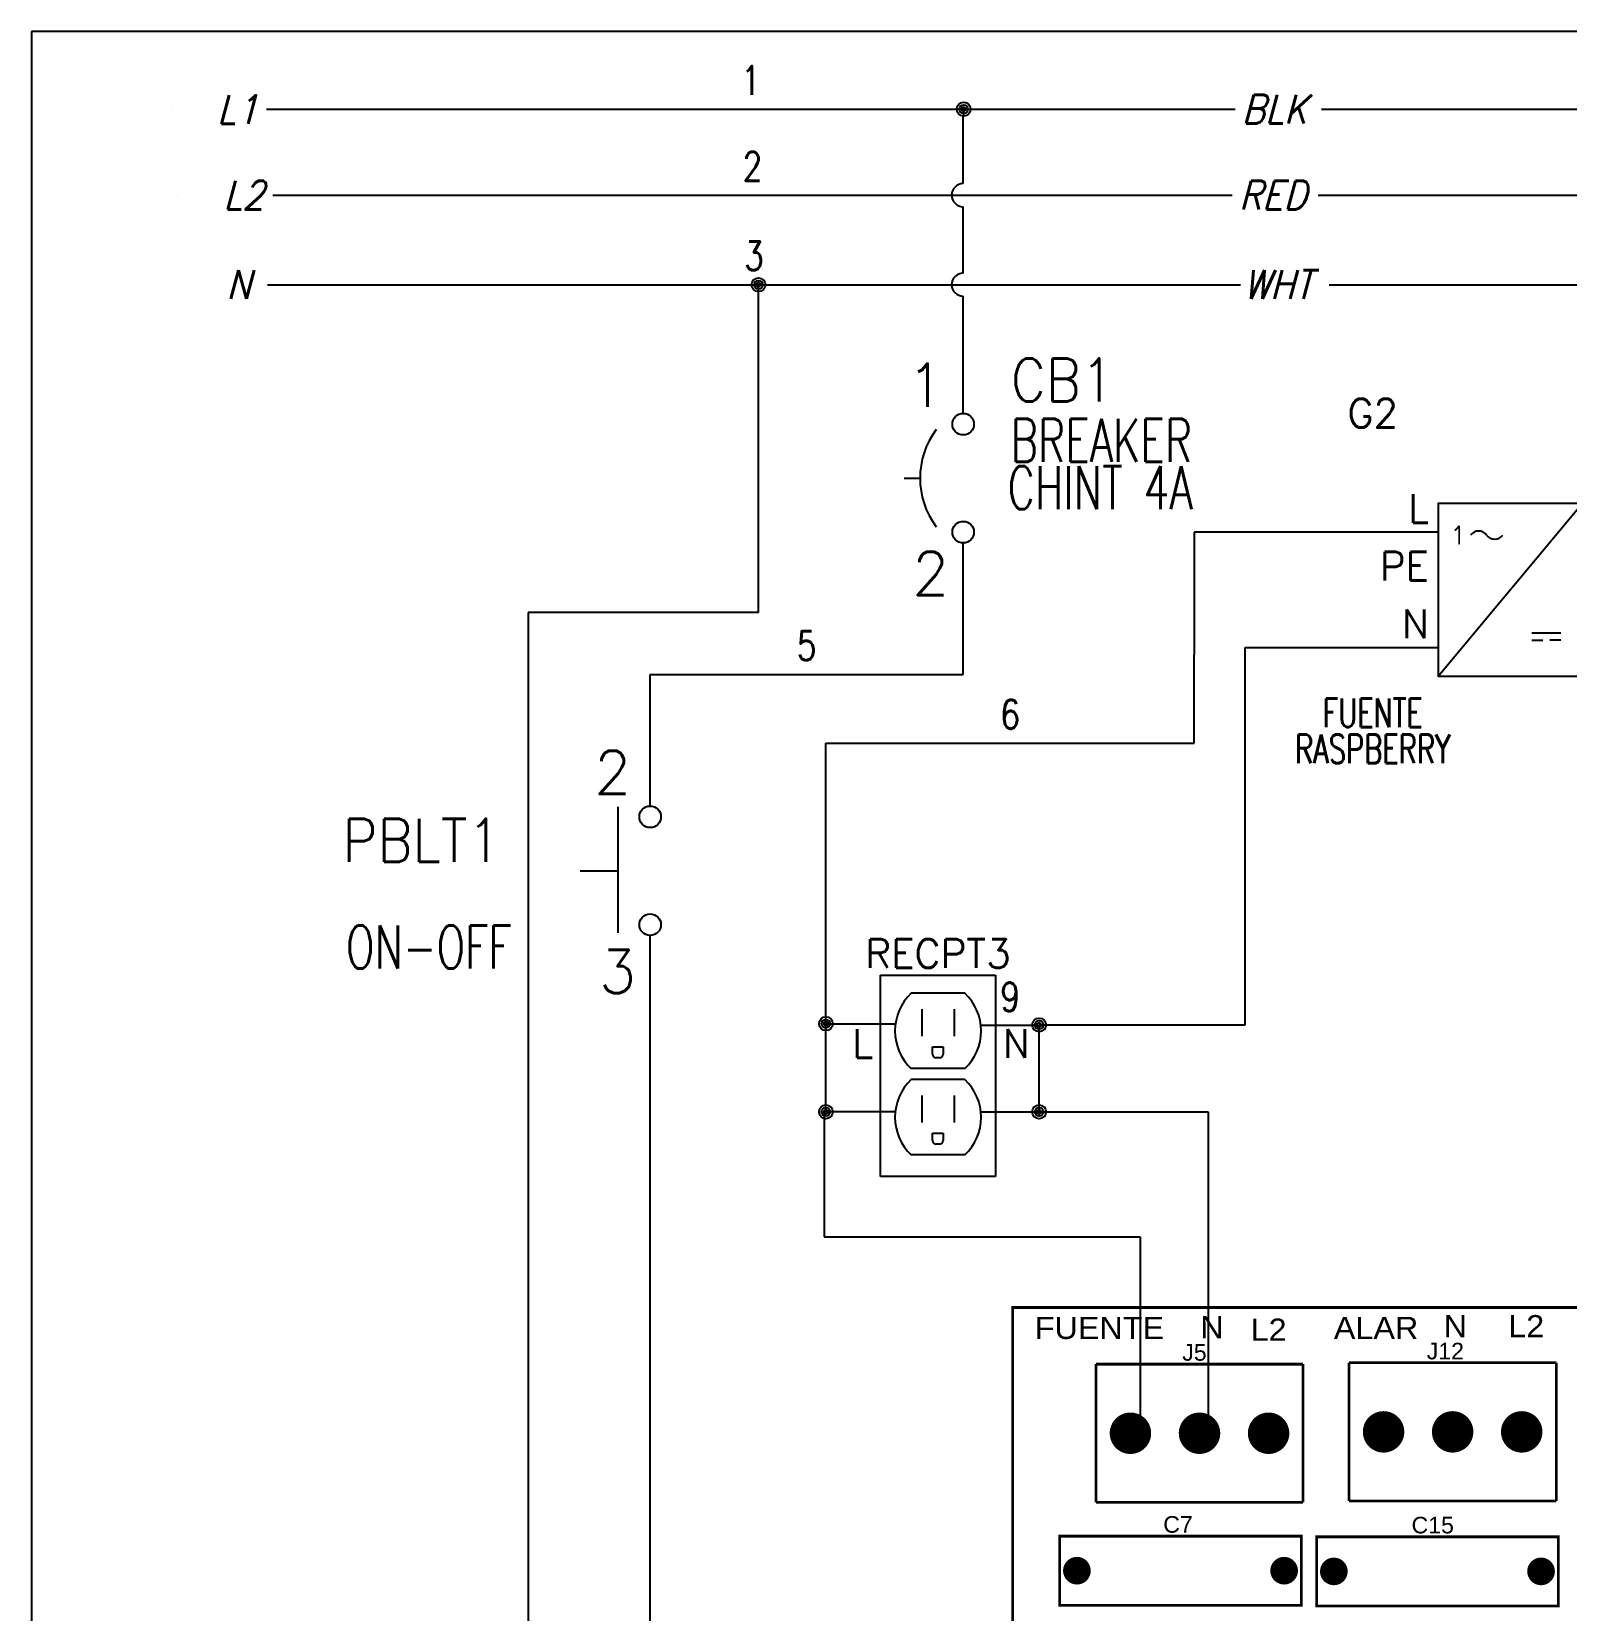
# Model space of a CAD drawing. Header units: inches. Extents: x 15 to 148, y 10 to 111.
# Drawn here: x 126.91 to 133.58, y 103.9 to 110.76 of the extents above; entities that cross this region are included whole.
import ezdxf
from ezdxf.enums import TextEntityAlignment as Align

# ---------------------------------------------------------------- set-up
doc = ezdxf.new("R2010")
doc.units = ezdxf.units.IN
doc.header["$MEASUREMENT"] = 0
doc.linetypes.add('HIDDEN2', pattern=[0.1875, 0.125, -0.0625])
for name, color, linetype in [('12632256', 7, 'Continuous'), ('BLK_12AWG', 7, 'Continuous'), ('DESC', 1, 'Continuous'), ('MISC', 250, 'Continuous'), ('SYMS', 7, 'Continuous'), ('TAGS', 250, 'Continuous'), ('TERMS', 250, 'Continuous')]:
    doc.layers.add(name, color=color, linetype=linetype)
doc.layers.add('WIRENO', color=5, linetype='Continuous', true_color=0x0000ff)
doc.styles.add('WD', font='romans.shx')
doc.styles.add('WD_IEC', font='isocp2.shx', dxfattribs={"width": 0.9, "height": 4})

# ---------------------------------------------------------------- blocks, each defined once
blk = doc.blocks.new('HT0_LGENERIC')
at = {"style": 'WD', "oblique": 15, "width": 0.9}
blk.add_attdef('COLOR', text='', height=0.125, dxfattribs=at).set_placement((0, 0), align=Align.MIDDLE_CENTER)
at = {"color": 7, "style": 'WD'}
for tag, p in [('X4_TINY_DOT_DONT_REMOVE', (-0.125, 0)), ('X1_TINY_DOT_DONT_REMOVE', (0.125, 0))]:
    blk.add_attdef(tag, p, '', height=0.0001, dxfattribs=at)
at = {"style": 'WD', "flags": 1}
for tag, p in [('X4TERM01', (-0.125, 0)), ('X1TERM01', (0.125, 0))]:
    blk.add_attdef(tag, p, '', height=0.01, dxfattribs=at)
blk = doc.blocks.new('VCB1')
at = {"linetype": 'HIDDEN2'}
blk.add_line((-0.1712, 0), (-0.125, 0), dxfattribs=at)
for centre in [(0, 0.1562), (0, -0.1562)]:
    blk.add_circle(centre, 0.0312)
blk.add_arc((0.1094, 0), 0.2344, 143.1301, 216.8699)
at = {"style": 'WD'}
for tag, p, width in [('INST', (0.2188, 0.3883), 0.7), ('LOC', (0.2188, 0.2188), 0.7), ('TAG1', (0.1269, 0.0644), 0.9), ('XREF', (0.1287, -0.09), 0.7), ('DESC1', (0.1287, -0.242), 0.7), ('DESC2', (0.1287, -0.3893), 0.7)]:
    blk.add_attdef(tag, p, '', height=0.125, dxfattribs=dict(at, width=width))
at = {"linetype": 'Continuous', "style": 'WD'}
for tag, height, flags, p in [('TERM01', 0.125, 8, (-0.055, 0.2066)), ('MFG', 0.01, 9, (-0.1421, -0.0881)), ('CAT', 0.01, 9, (-0.1421, -0.0731))]:
    blk.add_attdef(tag, text='', height=height, dxfattribs=dict(at, flags=flags)).set_placement(p, align=Align.RIGHT)
at = {"style": 'WD', "width": 0.7}
blk.add_attdef('RATING1', text='', height=0.125, dxfattribs=at).set_placement((-0.1875, 0.0625), align=Align.RIGHT)
at = {"color": 7, "style": 'WD', "flags": 1}
for tag, p in [('X2TERM01', (0, 0.1875)), ('X8TERM02', (0, -0.1875))]:
    blk.add_attdef(tag, p, '', height=0.0125, dxfattribs=at)
at = {"color": 7, "style": 'WD'}
for tag, p in [('X4LINK', (-0.25, 0)), ('X1LINK', (0, 0))]:
    blk.add_attdef(tag, p, '', height=0.01, dxfattribs=at)
at = {"style": 'WD', "flags": 9}
for tag, p in [('FAMILY', (-0.1421, -0.0365)), ('CONTACT', (-0.1288, -0.1291))]:
    blk.add_attdef(tag, text='', height=0.01, dxfattribs=at).set_placement(p, align=Align.RIGHT)
at = {"linetype": 'Continuous', "style": 'WD', "flags": 9}
blk.add_attdef('ASSYCODE', text='', height=0.01, dxfattribs=at).set_placement((-0.1533, -0.1061), align=Align.CENTER)
at = {"linetype": 'Continuous', "style": 'WD', "flags": 8}
blk.add_attdef('TERM02', text='', height=0.125, dxfattribs=at).set_placement((-0.0407, -0.2134), align=Align.TOP_RIGHT)
blk = doc.blocks.new('WD_WNH')
at = {"linetype": 'Continuous', "style": 'WD', "width": 0.8}
blk.add_attdef('WIRENO', text='', height=0.125, dxfattribs=at).set_placement((0, 0.0625), align=Align.CENTER)
at = {"style": 'WD', "flags": 1}
for tag, p in [('W01USER', (0, 0.0781)), ('W02USER', (0, 0.0703)), ('W03USER', (0, 0.0625)), ('W04USER', (0, 0.0547)), ('W05USER', (0, 0.0469)), ('W06USER', (0, 0.0391)), ('W07USER', (0, 0.0312)), ('W08USER', (0, 0.0234)), ('W09USER', (0, 0.0156)), ('W10USER', (0, 0.0078))]:
    blk.add_attdef(tag, text='', height=0.005, dxfattribs=at).set_placement(p, align=Align.CENTER)
blk = doc.blocks.new('VPB11L')
for p, q in [((-0.0938, 0.1849), (-0.0938, -0.1801)), ((-0.2022, 0), (-0.0938, 0))]:
    blk.add_line(p, q)
for centre in [(0, 0.1562), (0, -0.1562)]:
    blk.add_circle(centre, 0.0312)
at = {"style": 'WD'}
for tag, p, width in [('INST', (0.1269, 0.3902), 0.7), ('LOC', (0.1269, 0.2206), 0.7), ('TAG1', (0.1269, 0.0644), 0.9), ('XREF', (0.1287, -0.09), 0.7), ('DESC1', (0.1287, -0.242), 0.7), ('DESC2', (0.1287, -0.3982), 0.7)]:
    blk.add_attdef(tag, p, '', height=0.125, dxfattribs=dict(at, width=width))
at = {"linetype": 'Continuous', "style": 'WD'}
for tag, height, flags, p in [('TERM01', 0.125, 8, (-0.055, 0.2223)), ('MFG', 0.01, 9, (-0.1421, -0.0881)), ('CAT', 0.01, 9, (-0.1421, -0.0731))]:
    blk.add_attdef(tag, text='', height=height, dxfattribs=dict(at, flags=flags)).set_placement(p, align=Align.RIGHT)
at = {"color": 7, "style": 'WD', "flags": 1}
for tag, p in [('X2TERM01', (0, 0.1875)), ('X8TERM02', (0, -0.1875))]:
    blk.add_attdef(tag, p, '', height=0.0125, dxfattribs=at)
at = {"color": 7, "style": 'WD'}
for tag, p in [('X4LINK', (-0.2656, 0)), ('X1LINK', (0, 0))]:
    blk.add_attdef(tag, p, '', height=0.01, dxfattribs=at)
at = {"style": 'WD'}
for tag, flags, p in [('CONTACT', 1, (-0.1421, -0.0531)), ('FAMILY', 9, (-0.1421, -0.0365))]:
    blk.add_attdef(tag, text='', height=0.01, dxfattribs=dict(at, flags=flags)).set_placement(p, align=Align.RIGHT)
at = {"linetype": 'Continuous', "style": 'WD', "flags": 9}
blk.add_attdef('ASSYCODE', text='', height=0.01, dxfattribs=at).set_placement((-0.1563, -0.1113), align=Align.CENTER)
at = {"linetype": 'Continuous', "style": 'WD', "flags": 8}
blk.add_attdef('TERM02', text='', height=0.125, dxfattribs=at).set_placement((-0.0407, -0.2291), align=Align.TOP_RIGHT)
blk = doc.blocks.new('WDDOT')
for radius in [0.03, 0.0187, 0.00929]:
    blk.add_circle((0, 0), radius)
blk = doc.blocks.new('EPAD')
at = {"const_width": 0.5}
blk.add_lwpolyline([(-0.25, 0, 1), (0.25, 0, 1)], format="xyb", close=True, dxfattribs=at)
blk = doc.blocks.new('Tarjee')
at = {"const_width": 0.008}
for points in [[(132.1023, 99.1563), (137.4953, 99.1563), (137.4953, 103.5293), (132.1023, 103.5293), (132.1023, 99.1563)], [(132.3433, 103.3653), (132.3433, 102.9653)], [(132.9433, 103.3653), (132.3433, 103.3653)], [(132.9433, 103.3653), (132.9433, 102.9653)], [(133.0763, 103.3693), (133.0763, 102.9693)], [(133.6763, 103.3693), (133.0763, 103.3693)], [(133.6763, 103.3693), (133.6763, 102.9693)], [(132.3433, 102.9653), (132.9433, 102.9653)], [(133.0763, 102.9693), (133.6763, 102.9693)], [(132.2383, 102.6673), (132.9383, 102.6673), (132.9383, 102.8673), (132.2383, 102.8673), (132.2383, 102.6673)], [(132.9823, 102.6653), (133.6823, 102.6653), (133.6823, 102.8653), (132.9823, 102.8653), (132.9823, 102.6653)]]:
    blk.add_lwpolyline(points, dxfattribs=at)
for centre, radius in [((132.4433, 103.1653), 0.03), ((132.6433, 103.1653), 0.03), ((132.8433, 103.1653), 0.03), ((133.1763, 103.1693), 0.03), ((133.3763, 103.1693), 0.03), ((133.5763, 103.1693), 0.03), ((132.2883, 102.7673), 0.025), ((132.8883, 102.7673), 0.025), ((133.0323, 102.7653), 0.025), ((133.6323, 102.7653), 0.025)]:
    blk.add_circle(centre, radius)
for p, xscale, yscale in [((132.4433, 103.1653), 0.12, 0.12), ((132.6433, 103.1653), 0.12, 0.12), ((132.8433, 103.1653), 0.12, 0.12), ((133.1763, 103.1693), 0.12, 0.12), ((133.3763, 103.1693), 0.12, 0.12), ((133.5763, 103.1693), 0.12, 0.12), ((132.2883, 102.7673), 0.08, 0.08), ((132.8883, 102.7673), 0.08, 0.08), ((133.0323, 102.7653), 0.08, 0.08), ((133.6323, 102.7653), 0.08, 0.08)]:
    blk.add_blockref('EPAD', p, dxfattribs=dict(xscale=xscale, yscale=yscale))
at = {"layer": '12632256'}
for s, height, width, p in [('FUENTE', 0.064, 1.09375, (132.1663, 103.4383)), ('N', 0.064, 1.09375, (132.6453, 103.4403)), ('L2', 0.064, 1.09375, (132.7913, 103.4333)), ('ALAR', 0.064, 1.09375, (133.0323, 103.4383)), ('N', 0.064, 1.09375, (133.3503, 103.4433)), ('L2', 0.064, 1.09375, (133.5373, 103.4433)), ('J5', 0.048, 1.041667, (132.5933, 103.3753)), ('J12', 0.048, 1.041667, (133.3013, 103.3793)), ('C7', 0.048, 1.041667, (132.5383, 102.8773)), ('C15', 0.048, 1.041667, (133.2573, 102.8753))]:
    blk.add_text(s, height=height, dxfattribs=dict(at, width=width)).set_placement(p)
blk = doc.blocks.new('HCN1RDUP')
for p, q in [((-0.25, 0.2188), (0.25, 0.2188)), ((-0.25, -0.6562), (-0.25, 0.2188)), ((0.25, 0.2188), (0.25, -0.6562)), ((0.117, 0.1404), (-0.117, 0.1404)), ((-0.0711, 0.071), (-0.0711, -0.0461)), ((0.0695, 0.071), (0.0695, -0.0461)), ((-0.0242, -0.093), (0.0226, -0.093)), ((-0.0242, -0.1249), (-0.0242, -0.093)), ((0.0226, -0.093), (0.0226, -0.1249)), ((0.117, -0.1872), (-0.117, -0.1872)), ((0.0076, -0.1399), (-0.0092, -0.1399)), ((0.117, -0.2346), (-0.117, -0.2346)), ((-0.0711, -0.304), (-0.0711, -0.4211)), ((0.0695, -0.304), (0.0695, -0.4211)), ((-0.0242, -0.468), (0.0226, -0.468)), ((-0.0242, -0.4999), (-0.0242, -0.468)), ((0.0226, -0.468), (0.0226, -0.4999)), ((0.0076, -0.5149), (-0.0092, -0.5149)), ((0.117, -0.5622), (-0.117, -0.5622)), ((0.25, -0.6562), (-0.25, -0.6562))]:
    blk.add_line(p, q)
for centre, radius, start, end in [((0.039, -0.0234), 0.2262, 133.60282, 226.39718), ((-0.039, -0.0234), 0.2262, 313.60282, 46.39718), ((-0.0092, -0.1249), 0.015, 180, 270), ((0.0076, -0.1249), 0.015, 270, 0), ((0.039, -0.3984), 0.2262, 133.60282, 226.39718), ((-0.039, -0.3984), 0.2262, 313.60282, 46.39718), ((-0.0092, -0.4999), 0.015, 180, 270), ((0.0076, -0.4999), 0.015, 270, 0)]:
    blk.add_arc(centre, radius, start, end)
at = {"style": 'WD'}
for tag, width, p in [('INST', 0.7, (0, 1.0446)), ('LOC', 0.7, (0, 0.875)), ('DESC1', 0.7, (0, 0.7187)), ('DESC2', 0.7, (0, 0.5625)), ('RATING1', 0.9, (0, 0.4062))]:
    blk.add_attdef(tag, text='', height=0.125, dxfattribs=dict(at, width=width)).set_placement(p, align=Align.CENTER)
blk.add_attdef('TAG1', text='', height=0.125, dxfattribs=at).set_placement((0, 0.25), align=Align.CENTER)
for tag, p, height, flags in [('FAMILY', (0.2047, 0.1523), 0.01, 9), ('X4TERM01', (-0.1875, 0), 0.0125, 1), ('X1TERM02', (0.1875, 0), 0.0125, 1), ('X8TERM03', (0.0003, -0.1404), 0.0125, 1), ('X4TERM04', (-0.1875, -0.375), 0.0125, 1), ('X1TERM05', (0.1875, -0.375), 0.0125, 1), ('X8TERM06', (0.0003, -0.5154), 0.0125, 1)]:
    blk.add_attdef(tag, p, '', height=height, dxfattribs=dict(at, flags=flags))
at = {"linetype": 'Continuous', "style": 'WD', "flags": 9}
for tag, p in [('ASSYCODE', (0.23, 0.0714)), ('MFG', (0.2278, 0.0887)), ('CAT', (0.2297, 0.1082))]:
    blk.add_attdef(tag, text='', height=0.01, dxfattribs=at).set_placement(p, align=Align.CENTER)
at = {"linetype": 'Continuous', "style": 'WD', "flags": 8}
for tag, p in [('TERM01', (-0.2812, -0.0158)), ('TERM04', (-0.2812, -0.3907))]:
    blk.add_attdef(tag, text='', height=0.125, dxfattribs=at).set_placement(p, align=Align.TOP_RIGHT)
for tag, p in [('TERM02', (0.2812, -0.0158)), ('TERM05', (0.2812, -0.3907)), ('TERM06', (0.0802, -0.5866))]:
    blk.add_attdef(tag, text='', height=0.125, dxfattribs=at).set_placement(p, align=Align.TOP_LEFT)
blk = doc.blocks.new('HPW1_1PH')
for p, q in [((0, -0.625), (0.625, 0.125)), ((0.4066, -0.4373), (0.5317, -0.4373)), ((0.4066, -0.4686), (0.4535, -0.4686)), ((0.5317, -0.4686), (0.4848, -0.4686))]:
    blk.add_line(p, q)
blk.add_lwpolyline([(0.625, 0.125), (0, 0.125), (0, -0.625), (0.625, -0.625)], close=True)
for centre, start, end in [((0.175, -0.0387), 36.8699, 143.1301), ((0.245, 0.0138), 216.8699, 323.1301)]:
    blk.add_arc(centre, 0.0438, start, end)
at = {"style": 'WD_IEC'}
blk.add_text('1', height=0.084, dxfattribs=at).set_placement((0.105, -0.0124), align=Align.MIDDLE_RIGHT)
at = {"style": 'WD', "width": 0.7}
for tag, p in [('INST', (-0.2843, 0.7938)), ('LOC', (-0.2843, 0.6242)), ('RATING1', (-0.2843, 0.285)), ('XREF', (-0.2843, -0.691)), ('DESC1', (-0.2843, -0.8472)), ('DESC2', (-0.2843, -1.0035)), ('DESC3', (-0.2843, -1.1578))]:
    blk.add_attdef(tag, text='', height=0.125, dxfattribs=at).set_placement(p, align=Align.CENTER)
at = {"style": 'WD'}
blk.add_attdef('TAG1', text='', height=0.125, dxfattribs=at).set_placement((-0.2843, 0.4546), align=Align.CENTER)
at = {"linetype": 'Continuous', "style": 'WD', "flags": 9}
for tag, p in [('CAT', (0.8888, 0.2765)), ('MFG', (0.8868, 0.2571)), ('ASSYCODE', (0.8871, -0.5638))]:
    blk.add_attdef(tag, text='', height=0.01, dxfattribs=at).set_placement(p, align=Align.CENTER)
at = {"linetype": 'Continuous', "style": 'WD', "flags": 8}
for tag, p in [('TERM01', (-0.04, 0.04)), ('TERM04', (1.3525, -0.085)), ('TERM02', (-0.04, -0.2098)), ('TERM05', (1.3525, -0.335)), ('TERM03', (-0.04, -0.46))]:
    blk.add_attdef(tag, text='', height=0.125, dxfattribs=at).set_placement(p, align=Align.RIGHT)
at = {"style": 'WD'}
for tag, p, height, flags in [('X4TERM01', (0, 0), 0.0125, 1), ('X1TERM04', (0.625, -0.125), 0.0125, 1), ('X4TERM02', (0, -0.2498), 0.0125, 1), ('X1TERM05', (0.625, -0.375), 0.0125, 1), ('FAMILY', (0.8618, -0.4829), 0.01, 9), ('X4TERM03', (0, -0.5), 0.0125, 1)]:
    blk.add_attdef(tag, p, '', height=height, dxfattribs=dict(at, flags=flags))

msp = doc.modelspace()

# ---------------------------------------------------------------- linework, layer by layer
at = {"color": 7, "linetype": 'Continuous'}
for p, q in [((147.6602, 110.7588), (126.9102, 110.7588)), ((126.9102, 110.7588), (126.9102, 94.5738))]:
    msp.add_line(p, q, dxfattribs=at)
at = {"layer": 'BLK_12AWG'}
for p, q in [((127.9305, 110.4219), (132.1386, 110.4219)), ((130.9588, 110.3909), (130.9588, 110.4219)), ((132.5131, 110.4219), (146.5435, 110.4219)), ((130.9566, 110.0984), (130.9566, 110.3909)), ((127.9575, 110.0484), (132.1254, 110.0484)), ((130.9566, 109.7095), (130.9566, 109.9984)), ((132.498, 110.0484), (146.5435, 110.0484)), ((127.9343, 109.6595), (132.1612, 109.6595)), ((130.0675, 108.2364), (130.0675, 109.6595)), ((132.5465, 109.6595), (146.5506, 109.6595)), ((130.9566, 109.1006), (130.9566, 109.6095)), ((133.0203, 108.5846), (131.9605, 108.5846)), ((131.9605, 108.5846), (131.9605, 108.0533)), ((130.9566, 107.9668), (130.9566, 108.5381)), ((130.0675, 108.2364), (129.0671, 108.2364)), ((129.0671, 108.2364), (129.0671, 97.832)), ((132.1821, 106.4446), (132.1821, 108.0846)), ((132.1821, 108.0846), (133.0203, 108.0846)), ((131.9605, 107.6686), (131.9605, 108.0533)), ((129.597, 107.3955), (129.597, 107.9668)), ((129.597, 107.9668), (130.9566, 107.9668)), ((130.3605, 106.4501), (130.3605, 107.6686)), ((130.3605, 107.6686), (131.9605, 107.6686)), ((129.597, 98.582), (129.597, 106.833)), ((130.3605, 106.0671), (130.3605, 106.4501)), ((130.3605, 106.4501), (130.66, 106.4501)), ((131.2865, 106.4421), (131.035, 106.4421)), ((131.2865, 106.4446), (132.1821, 106.4446)), ((131.2865, 106.0671), (131.2865, 106.4421)), ((130.66, 106.0671), (130.3525, 106.0671)), ((130.3525, 106.0671), (130.3525, 105.525)), ((131.035, 106.0671), (132.021, 106.0671)), ((132.021, 106.0671), (132.021, 104.6716)), ((130.3525, 105.525), (131.7256, 105.525)), ((131.7256, 105.525), (131.7256, 104.6716))]:
    msp.add_line(p, q, dxfattribs=at)
for centre in [(130.9566, 110.0484), (130.9566, 109.6595)]:
    msp.add_arc(centre, 0.05, 90, 270, dxfattribs=at)

# ---------------------------------------------------------------- block references
at = {"layer": 'BLK_12AWG', "xscale": 1.5, "yscale": 1.5, "zscale": 1.5}
msp.add_blockref('Tarjee', (-66.9818, -50.0765), dxfattribs=at)
at = {"layer": 'SYMS'}
ref = msp.add_blockref('HT0_LGENERIC', (127.8055, 110.42), dxfattribs=at)
ref.add_attrib('X1_TINY_DOT_DONT_REMOVE', '.', (128.105, 110.42), dxfattribs={"layer": 'MISC', "color": 7, "height": 0.0001, "style": 'WD'})
ref.add_attrib('X4_TINY_DOT_DONT_REMOVE', '.', (127.5171, 110.42), dxfattribs={"layer": 'MISC', "color": 7, "height": 0.0001, "style": 'WD'})
ref.add_attrib('COLOR', 'L1', dxfattribs={"layer": 'MISC', "height": 0.125, "style": 'WD', "oblique": 15, "width": 0.9}).set_placement((127.8055, 110.42), align=Align.MIDDLE_CENTER)
ref = msp.add_blockref('HT0_LGENERIC', (132.3091, 110.4219), dxfattribs=at)
ref.add_attrib('X1_TINY_DOT_DONT_REMOVE', '.', (132.5131, 110.4219), dxfattribs={"layer": 'MISC', "color": 7, "height": 0.0001, "style": 'WD'})
ref.add_attrib('X4_TINY_DOT_DONT_REMOVE', '.', (132.1386, 110.4219), dxfattribs={"layer": 'MISC', "color": 7, "height": 0.0001, "style": 'WD'})
ref.add_attrib('COLOR', 'BLK', dxfattribs={"layer": 'MISC', "height": 0.125, "style": 'WD', "oblique": 15, "width": 0.9}).set_placement((132.3091, 110.4219), align=Align.MIDDLE_CENTER)
for p in [(130.9588, 110.4219), (130.0675, 109.6595), (130.3605, 106.4501), (131.2865, 106.4446), (130.3605, 106.0671), (131.2865, 106.0671)]:
    msp.add_blockref('WDDOT', p, dxfattribs=at)
ref = msp.add_blockref('HT0_LGENERIC', (127.8325, 110.0484), dxfattribs=at)
ref.add_attrib('X1_TINY_DOT_DONT_REMOVE', '.', (128.1321, 110.0484), dxfattribs={"layer": 'MISC', "color": 7, "height": 0.0001, "style": 'WD'})
ref.add_attrib('X4_TINY_DOT_DONT_REMOVE', '.', (127.5441, 110.0484), dxfattribs={"layer": 'MISC', "color": 7, "height": 0.0001, "style": 'WD'})
ref.add_attrib('COLOR', 'L2', dxfattribs={"layer": 'MISC', "height": 0.125, "style": 'WD', "oblique": 15, "width": 0.9}).set_placement((127.8325, 110.0484), align=Align.MIDDLE_CENTER)
ref = msp.add_blockref('HT0_LGENERIC', (132.3013, 110.0484), dxfattribs=at)
ref.add_attrib('X1_TINY_DOT_DONT_REMOVE', '.', (132.498, 110.0484), dxfattribs={"layer": 'MISC', "color": 7, "height": 0.0001, "style": 'WD'})
ref.add_attrib('X4_TINY_DOT_DONT_REMOVE', '.', (132.1254, 110.0484), dxfattribs={"layer": 'MISC', "color": 7, "height": 0.0001, "style": 'WD'})
ref.add_attrib('COLOR', 'RED', dxfattribs={"layer": 'MISC', "height": 0.125, "style": 'WD', "oblique": 15, "width": 0.9}).set_placement((132.3013, 110.0484), align=Align.MIDDLE_CENTER)
ref = msp.add_blockref('HT0_LGENERIC', (127.8093, 109.6608), dxfattribs=at)
ref.add_attrib('X1_TINY_DOT_DONT_REMOVE', '.', (128.0204, 109.6608), dxfattribs={"layer": 'MISC', "color": 7, "height": 0.0001, "style": 'WD'})
ref.add_attrib('X4_TINY_DOT_DONT_REMOVE', '.', (127.62, 109.6608), dxfattribs={"layer": 'MISC', "color": 7, "height": 0.0001, "style": 'WD'})
ref.add_attrib('COLOR', 'N', dxfattribs={"layer": 'MISC', "height": 0.125, "style": 'WD', "oblique": 15, "width": 0.9}).set_placement((127.8093, 109.6608), align=Align.MIDDLE_CENTER)
ref = msp.add_blockref('HT0_LGENERIC', (132.3237, 109.6602), dxfattribs=at)
ref.add_attrib('X1_TINY_DOT_DONT_REMOVE', '.', (132.5465, 109.6602), dxfattribs={"layer": 'MISC', "color": 7, "height": 0.0001, "style": 'WD'})
ref.add_attrib('X4_TINY_DOT_DONT_REMOVE', '.', (132.1612, 109.6602), dxfattribs={"layer": 'MISC', "color": 7, "height": 0.0001, "style": 'WD'})
ref.add_attrib('COLOR', 'WHT', dxfattribs={"layer": 'MISC', "height": 0.125, "style": 'WD', "oblique": 15, "width": 0.9}).set_placement((132.3237, 109.6602), align=Align.MIDDLE_CENTER)
ref = msp.add_blockref('VCB1', (130.9566, 108.8193), dxfattribs=dict(at, xscale=1.5, yscale=1.5, zscale=1.5))
ref.add_attrib('DESC2', 'CHINT 4A', (131.1497, 108.6843), dxfattribs={"layer": 'DESC', "height": 0.1875, "style": 'WD', "width": 0.7})
ref.add_attrib('DESC1', 'BREAKER', (131.1635, 108.8901), dxfattribs={"layer": 'DESC', "height": 0.1875, "style": 'WD', "width": 0.7})
ref.add_attrib('TAG1', 'CB1', (131.1635, 109.1519), dxfattribs={"layer": 'TAGS', "height": 0.1875, "style": 'WD', "width": 0.9})
ref.add_attrib('TERM02', '2', dxfattribs={"layer": 'TERMS', "linetype": 'Continuous', "height": 0.1875, "style": 'WD', "flags": 8}).set_placement((130.8956, 108.4992), align=Align.TOP_RIGHT)
ref.add_attrib('TERM01', '1', dxfattribs={"layer": 'TERMS', "linetype": 'Continuous', "height": 0.1875, "style": 'WD', "flags": 8}).set_placement((130.8742, 109.1293), align=Align.RIGHT)
ref = msp.add_blockref('HPW1_1PH', (133.0203, 108.5846), dxfattribs=at)
ref.add_attrib('TERM01', 'L', dxfattribs={"layer": 'TERMS', "linetype": 'Continuous', "height": 0.125, "style": 'WD', "flags": 8}).set_placement((132.9803, 108.6246), align=Align.RIGHT)
ref.add_attrib('TERM02', 'PE', dxfattribs={"layer": 'TERMS', "linetype": 'Continuous', "height": 0.125, "style": 'WD', "flags": 8}).set_placement((132.9803, 108.3748), align=Align.RIGHT)
ref.add_attrib('TERM03', 'N', dxfattribs={"layer": 'TERMS', "linetype": 'Continuous', "height": 0.125, "style": 'WD', "flags": 8}).set_placement((132.9803, 108.1246), align=Align.RIGHT)
ref.add_attrib('TERM04', '+', dxfattribs={"layer": 'TERMS', "linetype": 'Continuous', "height": 0.125, "style": 'WD', "flags": 8}).set_placement((134.3728, 108.4996), align=Align.RIGHT)
ref.add_attrib('TERM05', 'M', dxfattribs={"layer": 'TERMS', "linetype": 'Continuous', "height": 0.125, "style": 'WD', "flags": 8}).set_placement((134.3728, 108.2496), align=Align.RIGHT)
ref.add_attrib('TAG1', 'G2', dxfattribs={"layer": 'TAGS', "height": 0.125, "style": 'WD'}).set_placement((132.7361, 109.0392), align=Align.CENTER)
ref.add_attrib('DESC2', 'RASPBERRY', dxfattribs={"layer": 'DESC', "height": 0.125, "style": 'WD', "width": 0.7}).set_placement((132.7361, 107.5811), align=Align.CENTER)
ref.add_attrib('DESC1', 'FUENTE', dxfattribs={"layer": 'DESC', "height": 0.125, "style": 'WD', "width": 0.7}).set_placement((132.7361, 107.7374), align=Align.CENTER)
ref = msp.add_blockref('VPB11L', (129.597, 107.1143), dxfattribs=dict(at, xscale=1.5, yscale=1.5, zscale=1.5))
ref.add_attrib('TERM02', '3', dxfattribs={"layer": 'TERMS', "linetype": 'Continuous', "height": 0.1875, "style": 'WD', "flags": 8}).set_placement((129.5359, 106.7707), align=Align.TOP_RIGHT)
ref.add_attrib('TERM01', '2', dxfattribs={"layer": 'TERMS', "linetype": 'Continuous', "height": 0.1875, "style": 'WD', "flags": 8}).set_placement((129.5145, 107.4477), align=Align.RIGHT)
ref.add_attrib('DESC1', 'ON-OFF', (128.2759, 106.6897), dxfattribs={"layer": 'DESC', "height": 0.1875, "style": 'WD', "width": 0.7})
ref.add_attrib('TAG1', 'PBLT1', (128.2614, 107.153), dxfattribs={"layer": 'TAGS', "height": 0.1875, "style": 'WD', "width": 0.9})
ref = msp.add_blockref('HCN1RDUP', (130.8475, 106.4421), dxfattribs=at)
ref.add_attrib('TERM01', 'L', dxfattribs={"layer": 'TERMS', "linetype": 'Continuous', "height": 0.125, "style": 'WD', "flags": 8}).set_placement((130.5662, 106.4263), align=Align.TOP_RIGHT)
ref.add_attrib('TERM02', 'N', dxfattribs={"layer": 'TERMS', "linetype": 'Continuous', "height": 0.125, "style": 'WD', "flags": 8}).set_placement((131.1287, 106.4263), align=Align.TOP_LEFT)
ref.add_attrib('TAG1', 'RECPT3', dxfattribs={"layer": 'TAGS', "height": 0.125, "style": 'WD'}).set_placement((130.8475, 106.6921), align=Align.CENTER)
at = {"layer": 'WIRENO'}
ref = msp.add_blockref('WD_WNH', (130.0345, 110.4219), dxfattribs=at)
ref.add_attrib('WIRENO', '1', dxfattribs={"linetype": 'Continuous', "height": 0.125, "style": 'WD', "width": 0.8}).set_placement((130.0345, 110.4844), align=Align.CENTER)
ref = msp.add_blockref('WD_WNH', (130.0415, 110.0484), dxfattribs=at)
ref.add_attrib('WIRENO', '2', dxfattribs={"linetype": 'Continuous', "height": 0.125, "style": 'WD', "width": 0.8}).set_placement((130.0415, 110.1109), align=Align.CENTER)
ref = msp.add_blockref('WD_WNH', (130.0478, 109.6595), dxfattribs=at)
ref.add_attrib('WIRENO', '3', dxfattribs={"linetype": 'Continuous', "height": 0.125, "style": 'WD', "width": 0.8}).set_placement((130.0478, 109.722), align=Align.CENTER)
ref = msp.add_blockref('WD_WNH', (130.2768, 107.9668), dxfattribs=at)
ref.add_attrib('WIRENO', '5', dxfattribs={"linetype": 'Continuous', "height": 0.125, "style": 'WD', "width": 0.8}).set_placement((130.2768, 108.0293), align=Align.CENTER)
ref = msp.add_blockref('WD_WNH', (131.1605, 107.6686), dxfattribs=at)
ref.add_attrib('WIRENO', '6', dxfattribs={"linetype": 'Continuous', "height": 0.125, "style": 'WD', "width": 0.8}).set_placement((131.1605, 107.7311), align=Align.CENTER)
ref = msp.add_blockref('WD_WNH', (131.1608, 106.4421), dxfattribs=at)
ref.add_attrib('WIRENO', '9', dxfattribs={"linetype": 'Continuous', "height": 0.125, "style": 'WD', "width": 0.8}).set_placement((131.1608, 106.5046), align=Align.CENTER)

doc.saveas('drawing.dxf')
